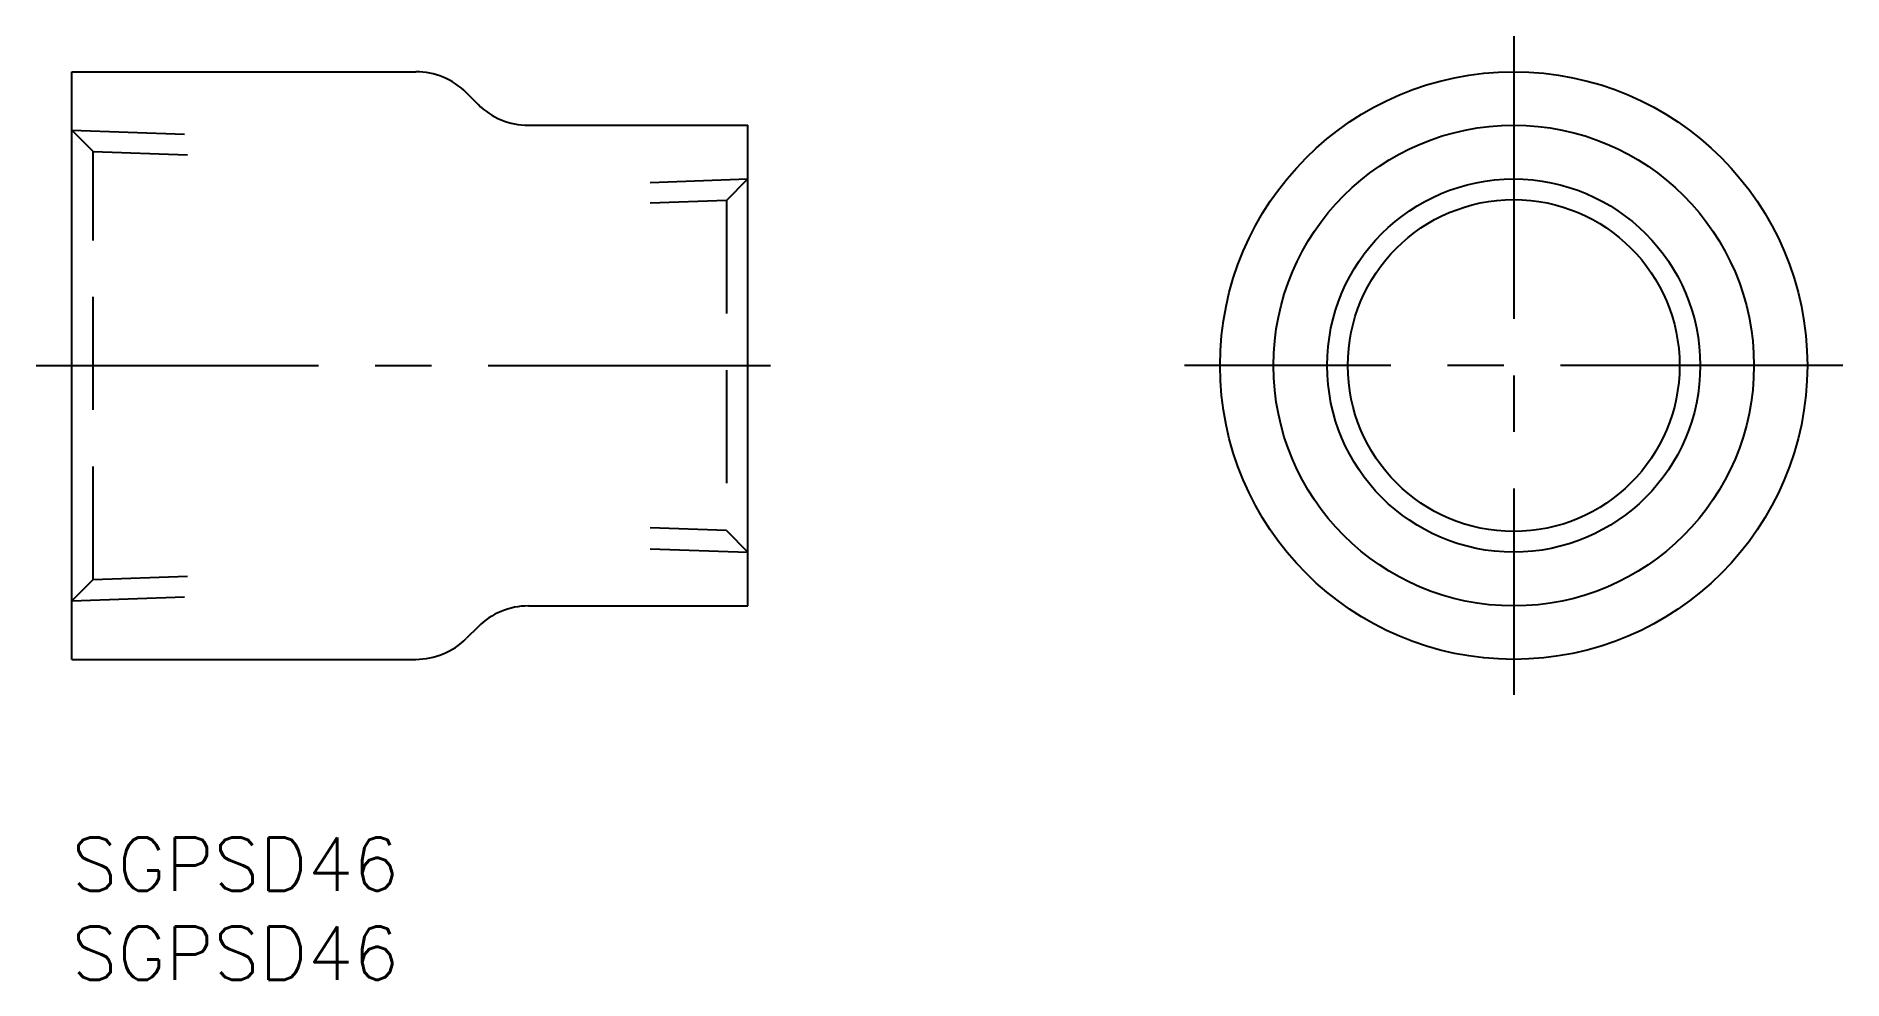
# Model space of a CAD drawing. Extents: x -2 to 100, y -8 to 45.
import ezdxf

# ---------------------------------------------------------------- set-up
doc = ezdxf.new("R2010")
doc.units = 0
doc.header["$LTSCALE"] = 0.5
doc.linetypes.add('CENTER', pattern=[50.8, 31.75, -6.35, 6.35, -6.35])
doc.linetypes.add('DASHED', pattern=[19.05, 12.7, -6.35])
for name, color, linetype in [('MSM_CENTER', 1, 'CENTER'), ('MSM_CONTINUOUS', 7, 'CONTINUOUS'), ('MSM_DASHED', 4, 'DASHED'), ('MSM_NARROW', 5, 'CONTINUOUS'), ('MSM_PART_NUMBER', 7, 'CONTINUOUS')]:
    doc.layers.add(name, color=color, linetype=linetype)
doc.styles.get("Standard").update_dxf_attribs({"font": 'txt.shx', "height": 3, "bigfont": 'bigfont.shx'})

# ---------------------------------------------------------------- blocks, each defined once
blk = doc.blocks.new('*U7')
at = {"layer": 'MSM_PART_NUMBER'}
blk.add_text('SGPSD46', height=3, dxfattribs=at).set_placement((0, -3))
blk = doc.blocks.new('*U8')
at = {"layer": 'MSM_PART_NUMBER'}
blk.add_text('SGPSD46', height=3, dxfattribs=at).set_placement((0, -8))

msp = doc.modelspace()

# ---------------------------------------------------------------- linework, layer by layer
at = {"layer": 'MSM_CENTER'}
for p, q in [((81.03, 45), (81.03, 8)), ((-2, 26.5), (40, 26.5)), ((99.53, 26.5), (62.53, 26.5))]:
    msp.add_line(p, q, dxfattribs=at)
at = {"layer": 'MSM_CONTINUOUS'}
for p, q in [((0, 10), (0, 43)), ((0, 43), (19.34, 43)), ((22.83, 41.17), (22.17, 41.83)), ((25.66, 40), (38, 40)), ((38, 13), (38, 40)), ((25.66, 13), (38, 13)), ((22.83, 11.83), (22.17, 11.17)), ((0, 10), (19.34, 10))]:
    msp.add_line(p, q, dxfattribs=at)
for radius in [16.5, 13.5, 9.32]:
    msp.add_circle((81.03, 26.5), radius, dxfattribs=at)
for centre, start, end in [((19.34, 39), 45, 90), ((25.66, 44), 225, 270), ((25.66, 9), 90, 135), ((19.34, 14), 270, 315)]:
    msp.add_arc(centre, 4, start, end, dxfattribs=at)
at = {"layer": 'MSM_DASHED'}
for p, q in [((0, 39.72), (6.5, 39.49)), ((1.2, 38.52), (0, 39.72)), ((1.2, 38.52), (6.5, 38.33)), ((1.2, 14.48), (1.2, 38.52)), ((32.5, 36.79), (38, 36.98)), ((36.8, 35.77), (38, 36.98)), ((36.8, 35.77), (32.5, 35.62)), ((36.8, 35.77), (36.8, 17.23)), ((36.8, 17.23), (32.5, 17.38)), ((36.8, 17.23), (38, 16.02)), ((32.5, 16.21), (38, 16.02)), ((1.2, 14.48), (0, 13.28)), ((1.2, 14.48), (6.5, 14.67)), ((0, 13.28), (6.5, 13.51))]:
    msp.add_line(p, q, dxfattribs=at)
at = {"layer": 'MSM_NARROW'}
msp.add_circle((81.03, 26.5), 10.48, dxfattribs=at)

# ---------------------------------------------------------------- block references
at = {"layer": 'MSM_CONTINUOUS'}
for name in ['*U7', '*U8']:
    msp.add_blockref(name, (0, 0), dxfattribs=at)

doc.saveas('drawing.dxf')
